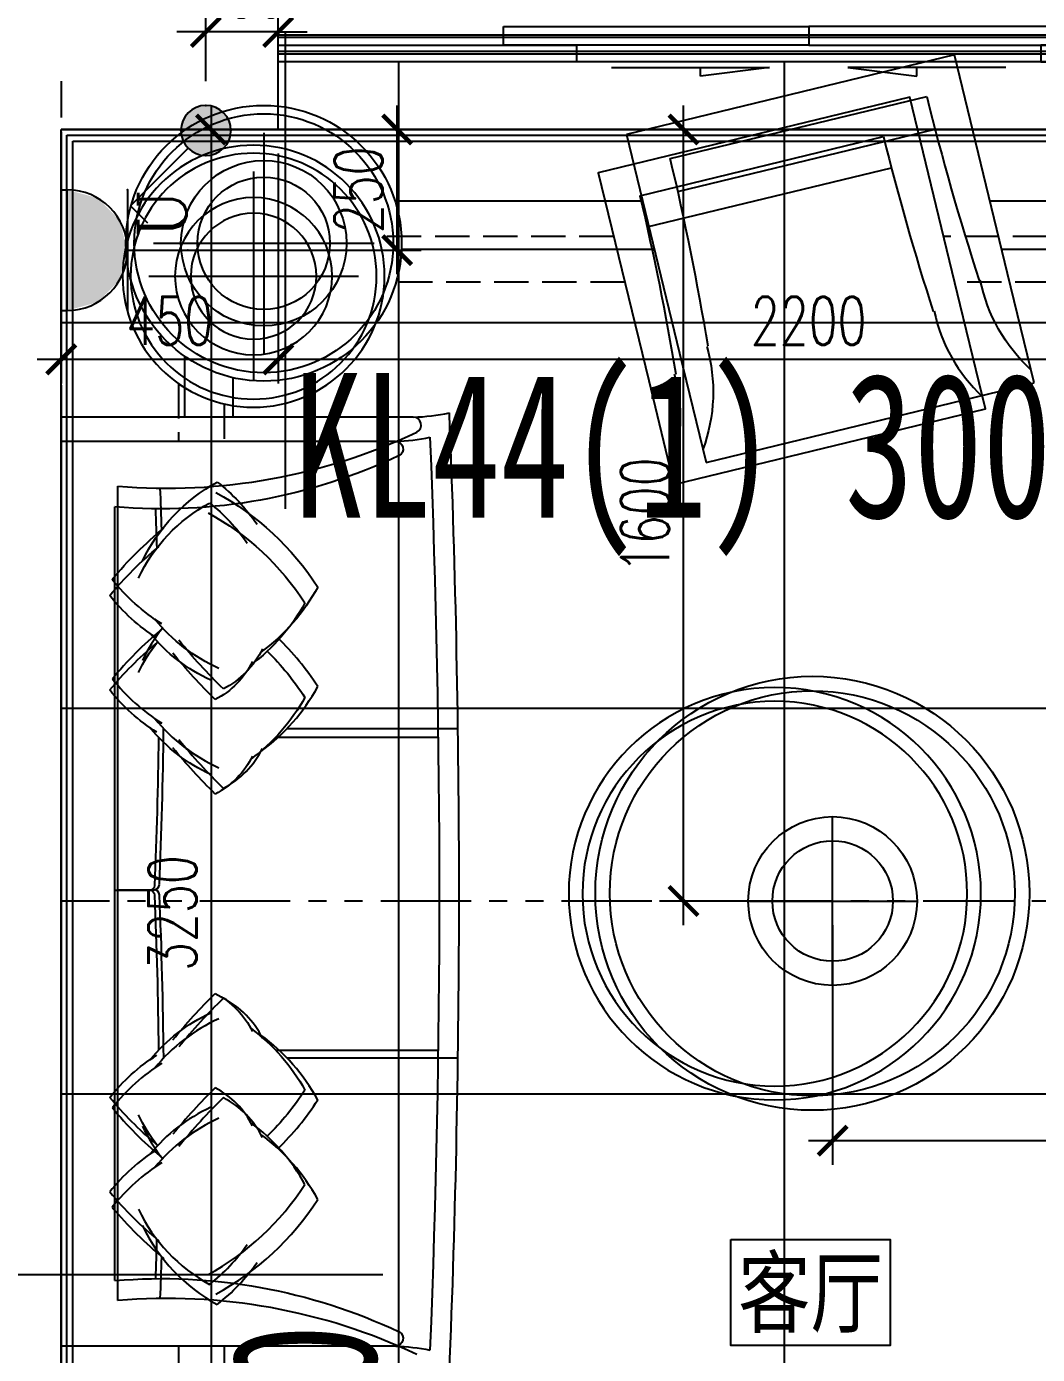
# Model space of a CAD drawing. Header units: millimetres. Extents: x 150839 to 219642, y 49429 to 88695.
# Drawn here: x 161410 to 163506, y 82855 to 85608 of the extents above; entities that cross this region are included whole.
import ezdxf
from ezdxf.enums import TextEntityAlignment as Align
from ezdxf.lldxf.tags import DXFTag

# ---------------------------------------------------------------- set-up
doc = ezdxf.new("R2010")
doc.units = ezdxf.units.MM
doc.header["$LTSCALE"] = 300
for name, pattern in [('DASH', [0.35, 0.25, -0.1]), ('HIDDEN2', [0.1875, 0.125, -0.0625]), ('PHANTOM2', [1.25, 0.625, -0.125, 0.125, -0.125, 0.125, -0.125])]:
    doc.linetypes.add(name, pattern=pattern)
doc.layers.get('0').update_dxf_attribs({"color": 97})
doc.layers.get('DEFPOINTS').update_dxf_attribs({"color": 217, "linetype": 'HIDDEN2'})
for name, color, linetype in [('00-梁编号', 2, 'Continuous'), ('00-梁虚线', 4, 'DASH'), ('C天-CEIL', 1, 'Continuous'), ('C天-CEILITE', 160, 'Continuous'), ('C天-LITEDIM', 3, 'Continuous'), ('E_detail', 125, 'Continuous'), ('EQUIP-动力', 1, 'Continuous'), ('EQUIP-照明', 3, 'Continuous'), ('F平-FLOOR1', 1, 'Continuous'), ('P平-DOOR', 1, 'Continuous'), ('P平-FURN1', 1, 'Continuous'), ('P平-PUBTEXT', 5, 'Continuous'), ('P平-WALLDIM', 3, 'Continuous'), ('TEL_TEXT', 1, 'Continuous'), ('WALL', 4, 'Continuous'), ('家具', 8, 'Continuous')]:
    doc.layers.add(name, color=color, linetype=linetype)
doc.styles.add('_TEL_DIM', font='COMPLEX.shx')
doc.styles.add('A10-2栋平面_SEN20RSI$0$DIM_FONT', font='SIMPLEX.shx', dxfattribs={"width": 0.7, "bigfont": 'hztxt.shx'})
doc.styles.add('A10-2栋平面_SEN20RSI$0$STANDARD', font='txt4.shx', dxfattribs={"bigfont": 'fstxt.shx'})
doc.styles.add('TXT', font='txt.shx', dxfattribs={"width": 0.7, "bigfont": '1.shx'})
doc.styles.add('繁黑体', font='')
doc.styles.add('黑体', font='simhei.ttf', dxfattribs={"width": 0.7})
doc.styles.get('繁黑体').set_extended_font_data('SimSun')
tags = doc.linetypes.add('DASHED2', pattern=[0.375, 0.25, -0.125]).pattern_tags.tags
tags[6:7] = [DXFTag(74, 4), DXFTag(75, 0), DXFTag(340, '0'), DXFTag(46, 1.0), DXFTag(50, 0.0), DXFTag(44, 0.0), DXFTag(45, 0.0)]
tags[4:5] = [DXFTag(74, 4), DXFTag(75, 0), DXFTag(340, '0'), DXFTag(46, 1.0), DXFTag(50, 0.0), DXFTag(44, 0.0), DXFTag(45, 0.0)]
doc.dimstyles.new('大样50', dxfattribs={"dimscale": 0.5, "dimtxt": 200, "dimasz": 120, "dimexe": 100, "dimexo": 100, "dimgap": 60, "dimtad": 1, "dimdec": 0, "dimzin": 0, "dimdsep": 46, "dimtxsty": 'TXT', "dimblk": 'ARCHTICK', "dimcen": 0.09, "dimdle": 100, "dimclrd": 4, "dimclre": 3, "dimclrt": 65, "dimadec": 0, "dimazin": 0, "dimtfac": 1, "dimtdec": 0, "dimtix": 1, "dimtmove": 2, "dimatfit": 3, "dimldrblk": 'ARCHTICK', "dimfxl": 1, "dimtolj": 1, "dimtzin": 0, "dimarcsym": 0})

# ---------------------------------------------------------------- blocks, each defined once
blk = doc.blocks.new('$DorLib2D$00000138')
at = {"color": 0, "linetype": 'Continuous'}
for p, q in [((-0.2875, 0), (-0.2875, 0.1538)), ((-0.2875, 0.1538), (0, 0.1538)), ((0, 0.1538), (0, 0)), ((0.2875, 0.1538), (0, 0.1538)), ((0.2875, 0), (0.2875, 0.1538)), ((-0.5, -0.1399), (-0.5, 0)), ((-0.5, 0), (-0.2188, 0)), ((0, 0), (-0.2875, 0)), ((-0.2188, 0), (-0.2188, -0.1399)), ((0, 0), (0.2875, 0)), ((0.2188, 0), (0.2188, -0.1399)), ((0.5, 0), (0.2188, 0)), ((0.5, 0), (0.5, -0.1946)), ((0.5, -0.1399), (0.5, 0)), ((-0.2188, -0.1399), (-0.5, -0.1399)), ((0.2188, -0.1399), (0.5, -0.1399)), ((-0.1857, -0.186), (-0.037, -0.186)), ((-0.037, -0.186), (-0.1019, -0.2583)), ((-0.1019, -0.2583), (-0.1019, -0.186)), ((0.1857, -0.186), (0.037, -0.186)), ((0.037, -0.186), (0.1019, -0.2583)), ((0.1019, -0.2583), (0.1019, -0.186))]:
    blk.add_line(p, q, dxfattribs=at)
blk = doc.blocks.new('df')
at = {"layer": '00-梁编号', "color": 8}
for p, q in [((922954.2, 65929.7), (922954.2, 64943.1)), ((922390.1, 63355.3), (923156.7, 63355.3))]:
    blk.add_line(p, q, dxfattribs=at)
at = {"layer": '00-梁虚线', "color": 8}
for p, q in [((922489.9, 65829.7), (922489.9, 61554.7)), ((925139.8, 65729.7), (922489.9, 65729.7))]:
    blk.add_line(p, q, dxfattribs=at)
at = {"layer": '00-梁编号', "color": 8, "ltscale": 3000, "style": '黑体', "width": 0.7}
blk.add_text('KL44(1) 300x600', height=300, dxfattribs=at).set_placement((922971.9, 64924.8))
blk.add_text('KL9(2A) 200x600', height=300, rotation=90, dxfattribs=at).set_placement((923142.5, 61109))
blk = doc.blocks.new('jtyejt54')
at = {"layer": '家具', "color": 1}
for p, q in [((164303.5, 85688), (163771.7, 85817)), ((164836.6, 85151.9), (165566.5, 85151.9)), ((165566.5, 85151.9), (165566.5, 83176.9)), ((165449.3, 83319.9), (165449.3, 85008.9)), ((164836.6, 83176.9), (165566.5, 83176.9))]:
    blk.add_line(p, q, dxfattribs=at)
at = {"layer": '家具', "color": 5}
for p, q in [((164287.7, 85619.8), (163754.5, 85749.2)), ((165146.6, 85741.2), (165146.6, 85283.6)), ((165375.4, 85512.4), (164917.8, 85512.4)), ((165098.2, 84505.9), (164743.8, 84505.9)), ((165449.3, 84171.9), (165373.8, 84171.9)), ((165449.3, 84171.9), (165373.8, 84171.9)), ((165098.3, 83822.9), (164743.8, 83822.9))]:
    blk.add_line(p, q, dxfattribs=at)
at = {"layer": '家具', "color": 1}
blk.add_lwpolyline([(163604, 85449.6), (163714, 85903.1), (164394.3, 85738), (164284.2, 85284.5)], dxfattribs=at)
for points in [[(163771.7, 85817, -0.017765), (163663, 85435.2)], [(164303.5, 85688, 0.017765), (164225.2, 85298.8)], [(164836.4, 85151.9, -0.044762), (164761.6, 85160.7, 1.345179)], [(164836.4, 83176.9, 0.044762), (164761.6, 83168, -1.345179)]]:
    blk.add_lwpolyline(points, format="xyb", dxfattribs=at)
at = {"layer": '家具', "linetype": 'DASH'}
for points in [[(164263.9, 82850.2), (162994.3, 82850.2), (162994.3, 85599.4), (163640.3, 85599.4)], [(164360.6, 85599.4), (164874.4, 85599.4)], [(164263.9, 82950.2), (163094.3, 82950.2), (163094.3, 85499.4), (163616.1, 85499.4)], [(164336.4, 85499.4), (164860.8, 85499.4)], [(165310.5, 85277.1), (165310.5, 85151.9)], [(165210.5, 85232.6), (165210.5, 85151.9)], [(165210.5, 83176.9), (165210.5, 83095.1)], [(165310.5, 83176.9), (165310.5, 83050.7)]]:
    blk.add_lwpolyline(points, dxfattribs=at)
at = {"layer": '家具', "color": 1, "extrusion": (0, 0, -1)}
blk.add_lwpolyline([(-164284.2, 85284.5), (-164229.2, 85057.8), (-163549, 85222.8), (-163604, 85449.6)], dxfattribs=at)
at = {"layer": '家具', "color": 5}
for centre, radius in [((165146.6, 85512.4), 286), ((165146.6, 85512.4), 171.6), ((164008.8, 84164.4), 450)]:
    blk.add_circle(centre, radius, dxfattribs=at)
at = {"layer": '家具', "color": 8}
for centre, radius in [((165146.6, 85512.4), 268.4), ((165146.6, 85512.4), 137.3), ((164008.8, 84164.4), 420)]:
    blk.add_circle(centre, radius, dxfattribs=at)
at = {"layer": '家具', "color": 1, "extrusion": (0, 0, -1)}
for centre, start, end in [((-163321.2, 85505.2), 191.5478, 227.4286), ((-164561.1, 85204.4), 339.8431, 15.7239)]:
    blk.add_arc(centre, 346.5, start, end, dxfattribs=at)
at = {"layer": '家具', "color": 1}
for centre, radius, start, end in [((189356.7, 84164.4), 24615.2, 177.68015, 182.31985), ((164836.6, 85135.4), 16.5, 90, 243.2571), ((165346.1, 86212.6), 1208.1, 244.6669, 274.8996), ((165346.1, 82116.1), 1208.1, 85.1004, 115.3331), ((164836.6, 83193.4), 16.5, 116.7429, 270)]:
    blk.add_arc(centre, radius, start, end, dxfattribs=at)
at = {"layer": '家具', "color": 5}
for centre, radius, start, end in [((175503.9, 84615.7), 10150.3, 177.80418, 178.29023), ((175503.9, 84615.7), 10150.3, 180.61989, 182.4474), ((165373.8, 84182.9), 11, 183.0156, 270), ((175877.4, 83720.1), 10523.8, 177.59643, 179.44021), ((165373.8, 84160.9), 11, 90, 176.9844), ((175877.4, 83720.1), 10523.8, 181.68738, 182.15649)]:
    blk.add_arc(centre, radius, start, end, dxfattribs=at)
at = {"layer": '家具', "color": 8}
for centre, radius, start, end in [((165068.2, 84490.5), 365, 25.4078, 37.8474), ((164871.9, 84123.4), 763.2, 39.5298, 50.2796), ((165525.6, 84276.9), 583.9, 134.4405, 147.2264), ((165393.5, 84788.2), 408.5, 208.5356, 233.8686), ((165143, 84859.7), 404.5, 302.0488, 321.7265), ((165080.9, 84768.1), 378.7, 294.8445, 320.3975), ((164360.4, 85270), 1243.1, 314.4072, 320.7213), ((165314.8, 84545.6), 184.1, 205.9787, 242.688), ((165314.8, 83783.1), 184.1, 117.312, 154.0213), ((164360.4, 83058.7), 1243.1, 39.2787, 45.5928), ((165080.9, 83560.6), 378.7, 39.6025, 65.1555), ((165393.5, 83540.6), 408.5, 126.1314, 151.4644), ((165143, 83469), 404.5, 38.2735, 57.9512), ((165525.6, 84051.8), 583.9, 212.7736, 225.5595), ((164871.9, 84205.4), 763.2, 309.7204, 320.4702), ((165068.2, 83838.2), 365, 322.1526, 334.5922)]:
    blk.add_arc(centre, radius, start, end, dxfattribs=at)
for centre, major_axis, start_param, end_param in [((165525.6, 84483.1), (-412.1, 413.6), -0.284196, 0.21522), ((165492.5, 84698.8), (-286.1, 286.1), -0.120484, 0.177289), ((165068.2, 84696.7), (-257.7, 258.5), 4.371947, 5.000346), ((164871.9, 84329.5), (-539.7, 539.7), 4.616916, 4.81518), ((165143, 85065.8), (-285, 287.1), 2.9193, 3.262741), ((165393.5, 84994.3), (-288.9, 288.9), 1.283439, 1.725582), ((165080.9, 84974.3), (-269, 266.6), 2.785427, 3.23141), ((165314.8, 84751.8), (-131, 129.4), 1.232698, 1.873397), ((164360.4, 85476.2), (-885, 872.9), 3.124314, 3.234517)]:
    blk.add_ellipse(centre, major_axis=major_axis, ratio=1, start_param=start_param, end_param=end_param, dxfattribs=at)
at = {"layer": '家具', "color": 8, "extrusion": (0, 0, -1)}
for centre, major_axis, start_param, end_param in [((165314.8, 83577), (131, 129.4), 4.374293, 5.014992), ((164360.4, 82852.6), (885.1, 872.8), -0.017344, 0.092859), ((165080.9, 83354.5), (269, 266.6), -0.356164, 0.08982), ((165393.5, 83334.4), (288.9, 288.9), 4.425031, 4.867175), ((165143, 83262.9), (285, 287.1), -0.222328, 0.121114), ((165525.6, 83845.6), (412.1, 413.6), 2.857406, 3.356821), ((164871.9, 83999.2), (539.7, 539.7), 1.475323, 1.673588), ((165068.2, 83632.1), (257.7, 258.5), 1.230359, 1.858758), ((165492.5, 83629.9), (286.1, 286.1), 3.021109, 3.318882)]:
    blk.add_ellipse(centre, major_axis=major_axis, ratio=1, start_param=start_param, end_param=end_param, dxfattribs=at)
blk = doc.blocks.new('_ArchTick')
at = {"color": 0, "linetype": 'ByBlock', "const_width": 0.15}
blk.add_lwpolyline([(-0.5, -0.5), (0.5, 0.5)], dxfattribs=at)
blk = doc.blocks.new('*D151')
at = {"layer": 'DEFPOINTS', "color": 0, "transparency": 16777216}
for p in [(161931.7, 85394.9), (164131.7, 85394.9), (161931.7, 84918.1)]:
    blk.add_point(p, dxfattribs=at)
at = {"layer": 'P平-WALLDIM', "color": 3, "lineweight": -2, "transparency": 16777216}
for p, q in [((161931.7, 85344.9), (161931.7, 84868.1)), ((164131.7, 85344.9), (164131.7, 84868.1))]:
    blk.add_line(p, q, dxfattribs=at)
at = {"layer": 'P平-WALLDIM', "color": 4, "lineweight": -2, "transparency": 16777216}
blk.add_line((164181.7, 84918.1), (161881.7, 84918.1), dxfattribs=at)
at = {"layer": 'P平-WALLDIM', "color": 4, "lineweight": -2, "transparency": 16777216, "xscale": 60, "yscale": 60, "zscale": 60, "rotation": 180}
blk.add_blockref('_ArchTick', (161931.7, 84918.1), dxfattribs=at)
at = {"layer": 'P平-WALLDIM', "color": 4, "lineweight": -2, "transparency": 16777216, "xscale": 60, "yscale": 60, "zscale": 60}
blk.add_blockref('_ArchTick', (164131.7, 84918.1), dxfattribs=at)
at = {"layer": 'P平-WALLDIM', "color": 65, "transparency": 16777216, "insert": (163031.7, 84998.1), "char_height": 100, "attachment_point": 5, "style": 'TXT'}
blk.add_mtext('\\A1;2200', dxfattribs=at)
blk = doc.blocks.new('*D152')
at = {"layer": 'DEFPOINTS', "color": 0, "transparency": 16777216}
for p in [(161481.7, 85394.9), (161931.7, 85394.9), (161481.7, 84918.1)]:
    blk.add_point(p, dxfattribs=at)
at = {"layer": 'P平-WALLDIM', "color": 3, "lineweight": -2, "transparency": 16777216}
for p, q in [((161481.7, 85344.9), (161481.7, 84868.1)), ((161931.7, 85344.9), (161931.7, 84868.1))]:
    blk.add_line(p, q, dxfattribs=at)
at = {"layer": 'P平-WALLDIM', "color": 4, "lineweight": -2, "transparency": 16777216}
blk.add_line((161981.7, 84918.1), (161431.7, 84918.1), dxfattribs=at)
at = {"layer": 'P平-WALLDIM', "color": 4, "lineweight": -2, "transparency": 16777216, "xscale": 60, "yscale": 60, "zscale": 60, "rotation": 180}
blk.add_blockref('_ArchTick', (161481.7, 84918.1), dxfattribs=at)
at = {"layer": 'P平-WALLDIM', "color": 4, "lineweight": -2, "transparency": 16777216, "xscale": 60, "yscale": 60, "zscale": 60}
blk.add_blockref('_ArchTick', (161931.7, 84918.1), dxfattribs=at)
at = {"layer": 'P平-WALLDIM', "color": 65, "transparency": 16777216, "insert": (161706.7, 84998.1), "char_height": 100, "attachment_point": 5, "style": 'TXT'}
blk.add_mtext('\\A1;450', dxfattribs=at)
blk = doc.blocks.new('*D153')
at = {"layer": 'DEFPOINTS', "color": 0, "transparency": 16777216}
for p in [(161481.7, 85394.9), (161481.7, 82144.9), (161792.5, 82144.9)]:
    blk.add_point(p, dxfattribs=at)
at = {"layer": 'P平-WALLDIM', "color": 4, "lineweight": -2, "transparency": 16777216}
blk.add_line((161792.5, 85444.9), (161792.5, 82094.9), dxfattribs=at)
at = {"layer": 'P平-WALLDIM', "color": 3, "lineweight": -2, "transparency": 16777216}
for p, q in [((161531.7, 85394.9), (161842.5, 85394.9)), ((161531.7, 82144.9), (161842.5, 82144.9))]:
    blk.add_line(p, q, dxfattribs=at)
at = {"layer": 'P平-WALLDIM', "color": 4, "lineweight": -2, "transparency": 16777216, "xscale": 60, "yscale": 60, "zscale": 60}
for p, rotation in [((161792.5, 85394.9), 90), ((161792.5, 82144.9), 270)]:
    blk.add_blockref('_ArchTick', p, dxfattribs=dict(at, rotation=rotation))
at = {"layer": 'P平-WALLDIM', "color": 65, "transparency": 16777216, "insert": (161712.5, 83769.9), "char_height": 100, "attachment_point": 5, "rotation": 90, "style": 'TXT'}
blk.add_mtext('\\A1;3250', dxfattribs=at)
blk = doc.blocks.new('消毒柜')
at = {"layer": 'EQUIP-动力'}
for p, q in [((-525, 250), (-500, 250)), ((-500, -250), (-500, 250)), ((-250, 250), (-250, -250)), ((-250, 0), (0, 0)), ((-525, -250), (-500, -250))]:
    blk.add_line(p, q, dxfattribs=at)
blk.add_arc((-500, 0), 250, 270, 90, dxfattribs=at)
for p in [(-250, 250), (0, 0), (-250, -250)]:
    blk.add_point(p, dxfattribs=at)
for points in [[(-375, 216.5), (-375, -216.5), (-500, 250), (-500, -250)], [(-283.5, 125), (-283.5, -125), (-375, 216.5), (-375, -216.5)], [(-250, 0), (-250, 0), (-283.5, 125), (-283.5, -125)]]:
    blk.add_solid(points, dxfattribs=at)
at = {"layer": 'EQUIP-动力', "style": '_TEL_DIM'}
blk.add_attdef('X', text='', height=200, rotation=90, dxfattribs=at).set_placement((-105.5, 151.5), align=Align.MIDDLE_CENTER)
at = {"layer": 'EQUIP-动力', "color": 7, "style": '_TEL_DIM', "flags": 1}
blk.add_attdef('A', text='', height=0.01, rotation=90, dxfattribs=at).set_placement((0, 0), align=Align.MIDDLE_CENTER)
blk = doc.blocks.new('*D197')
at = {"layer": 'DEFPOINTS', "color": 0, "transparency": 16777216}
for p in [(161681.7, 85394.9), (162178.3, 85394.9), (161681.7, 85144.7)]:
    blk.add_point(p, dxfattribs=at)
at = {"layer": 'EQUIP-动力', "color": 4, "lineweight": -2, "transparency": 16777216}
blk.add_line((162178.3, 85094.7), (162178.3, 85444.9), dxfattribs=at)
at = {"layer": 'EQUIP-动力', "color": 3, "lineweight": -2, "transparency": 16777216}
for p, q in [((161731.7, 85394.9), (162228.3, 85394.9)), ((161731.7, 85144.7), (162228.3, 85144.7))]:
    blk.add_line(p, q, dxfattribs=at)
at = {"layer": 'EQUIP-动力', "color": 4, "lineweight": -2, "transparency": 16777216, "xscale": 60, "yscale": 60, "zscale": 60}
for p, rotation in [((162178.3, 85394.9), 90), ((162178.3, 85144.7), 270)]:
    blk.add_blockref('_ArchTick', p, dxfattribs=dict(at, rotation=rotation))
at = {"layer": 'EQUIP-动力', "color": 65, "transparency": 16777216, "insert": (162098.3, 85269.8), "char_height": 100, "attachment_point": 5, "rotation": 90, "style": 'TXT'}
blk.add_mtext('\\A1;250', dxfattribs=at)
blk = doc.blocks.new('htrwhth4w')
at = {"layer": 'EQUIP-动力', "color": 250, "linetype": 'DASHED2'}
for p, q in [((204530.4, 85569.7), (204530.4, 85608.1)), ((204530.4, 85608.1), (205162.9, 85608.1)), ((205162.9, 85608.1), (205162.9, 85569.7)), ((205795.4, 85608.1), (205162.9, 85608.1)), ((204062.9, 85534.7), (204062.9, 85569.7)), ((204062.9, 85569.7), (204681.6, 85569.7)), ((205162.9, 85569.7), (204530.4, 85569.7)), ((204681.6, 85569.7), (204681.6, 85534.7)), ((205162.9, 85569.7), (205795.4, 85569.7)), ((204681.6, 85534.7), (204062.9, 85534.7)), ((205465.4, 85549.3), (204785.2, 85384.3)), ((205575.5, 85095.8), (205465.4, 85549.3)), ((204754.4, 85523.2), (205081.4, 85523.2)), ((205081.4, 85523.2), (204938.8, 85505.1)), ((204938.8, 85505.1), (204938.8, 85523.2)), ((205571.3, 85523.2), (205244.3, 85523.2)), ((205244.3, 85523.2), (205387, 85505.1)), ((205387, 85505.1), (205387, 85523.2)), ((204875.9, 85334.3), (205407.7, 85463.3)), ((204891.7, 85266.1), (205424.9, 85395.4)), ((204032.9, 85387.5), (204032.9, 84929.9)), ((204785.2, 85384.3), (204895.2, 84930.8)), ((204818.8, 85245.7), (204305, 85245.7)), ((206185.1, 85245.7), (205539.1, 85245.7)), ((203804.1, 85158.7), (204261.7, 85158.7)), ((204843.1, 85145.7), (204318.6, 85145.7)), ((206085.1, 85145.7), (205563.4, 85145.7)), ((203868.9, 84923.3), (203868.9, 84798.1)), ((203968.9, 84878.9), (203968.9, 84798.1)), ((203612.9, 84798.1), (203612.9, 82823.1)), ((204342.8, 84798.1), (203612.9, 84798.1)), ((203730.1, 82966.1), (203730.1, 84655.1)), ((204081.2, 84152.2), (204435.6, 84152.2)), ((203730.1, 83818.1), (203805.6, 83818.1)), ((203730.1, 83818.1), (203805.6, 83818.1)), ((204081.1, 83469.2), (204435.6, 83469.2))]:
    blk.add_line(p, q, dxfattribs=at)
at = {"layer": 'EQUIP-动力', "color": 250, "linetype": 'DASHED2', "extrusion": (0, 0, -1)}
for p, q in [((205630.5, 84869.1), (205575.5, 85095.8)), ((204895.2, 84930.8), (204950.2, 84704)), ((204950.2, 84704), (205630.5, 84869.1))]:
    blk.add_line(p, q, dxfattribs=at)
at = {"layer": 'EQUIP-动力', "color": 250, "linetype": 'DASHED2'}
for centre, radius in [((204032.9, 85158.7), 286), ((204032.9, 85158.7), 268.4), ((204032.9, 85158.7), 171.6), ((204032.9, 85158.7), 137.3), ((205170.6, 83810.6), 450), ((205170.6, 83810.6), 420)]:
    blk.add_circle(centre, radius, dxfattribs=at)
for centre, radius, start, end in [((210833.2, 86801.7), 5588.1, 193.8575, 197.9286), ((199440.2, 84037.9), 5588.1, 9.3432, 13.4142), ((204342.8, 84781.6), 16.5, 296.7429, 90), ((204330.9, 85219.5), 421.6, 271.6423, 281.8942), ((179822.8, 83810.6), 24615.2, 357.68015, 2.31985), ((203833.3, 85858.9), 1208.1, 265.1004, 295.3331), ((193675.6, 84262), 10150.3, 1.70977, 2.19582), ((204307.5, 83769.6), 763.2, 129.7204, 140.4702), ((204111.2, 84136.8), 365, 142.1526, 154.5922), ((203653.8, 83923.2), 583.9, 32.7736, 45.5595), ((204036.5, 84506), 404.5, 218.2735, 237.9512), ((203785.9, 84434.4), 408.5, 306.1314, 331.4644), ((204098.6, 84414.4), 378.7, 219.6025, 245.1555), ((193675.6, 84262), 10150.3, 357.5526, 359.38011), ((204819, 84916.3), 1243.1, 219.2787, 225.5928), ((203864.7, 84191.9), 184.1, 297.312, 334.0213), ((203805.6, 83829.1), 11, 270, 356.9844), ((203805.6, 83807.1), 11, 3.0156, 90), ((193302.1, 83366.4), 10523.8, 0.55979, 2.40357), ((204819, 82705), 1243.1, 134.4072, 140.7213), ((203864.7, 83429.4), 184.1, 25.9787, 62.688), ((204098.6, 83206.9), 378.7, 114.8445, 140.3975), ((203785.9, 83186.8), 408.5, 28.5356, 53.8686), ((204036.5, 83115.3), 404.5, 122.0488, 141.7265), ((204307.5, 83851.6), 763.2, 219.5298, 230.2796), ((203653.8, 83698.1), 583.9, 314.4405, 327.2264), ((204111.2, 83484.5), 365, 205.4078, 217.8474), ((193302.1, 83366.4), 10523.8, 357.84351, 358.31262), ((203833.3, 81762.4), 1208.1, 64.6669, 94.8996)]:
    blk.add_arc(centre, radius, start, end, dxfattribs=at)
at = {"layer": 'EQUIP-动力', "color": 250, "linetype": 'DASHED2', "extrusion": (0, 0, -1)}
for centre, start, end in [((-205858.3, 85151.4), 312.5714, 348.4522), ((-204618.3, 84850.6), 164.2761, 200.1569)]:
    blk.add_arc(centre, 346.5, start, end, dxfattribs=at)
for centre, major_axis, start_param, end_param in [((204111.2, 84342.9), (258.1, 258.1), 4.370441, 4.998839), ((203686.9, 84345.1), (286.1, 286.1), -0.120484, 0.177289), ((203653.8, 84129.4), (412.9, 412.9), -0.286024, 0.213392), ((204307.5, 83975.8), (539.7, 539.7), 4.616916, 4.81518), ((204036.5, 84712.1), (286.1, 286.1), 2.915551, 3.258993), ((203785.9, 84640.6), (288.9, 288.9), 1.283439, 1.725582), ((204098.6, 84620.5), (267.8, 267.8), 2.789813, 3.235797), ((204819, 85122.4), (879, 879), 3.131246, 3.241449), ((203864.7, 84398), (130.2, 130.2), 1.238811, 1.87951)]:
    blk.add_ellipse(centre, major_axis=major_axis, ratio=1, start_param=start_param, end_param=end_param, dxfattribs=at)
at = {"layer": 'EQUIP-动力', "color": 250, "linetype": 'DASHED2'}
for centre, major_axis, start_param, end_param in [((204819, 82498.9), (-879, 879), -0.010347, 0.099856), ((203864.7, 83223.3), (-130.2, 130.2), 4.380404, 5.021103), ((204098.6, 83000.7), (-267.8, 267.8), -0.35178, 0.094204), ((203785.9, 82980.7), (-288.9, 288.9), 4.425031, 4.867175), ((204036.5, 82909.2), (-286.1, 286.1), -0.226042, 0.1174), ((203653.8, 83491.9), (-412.9, 412.9), 2.855569, 3.354984), ((204307.5, 83645.5), (-539.7, 539.7), 1.475323, 1.673588), ((204111.2, 83278.3), (-258.1, 258.1), 1.228848, 1.857247), ((203686.9, 83276.2), (-286.1, 286.1), 3.021109, 3.318882)]:
    blk.add_ellipse(centre, major_axis=major_axis, ratio=1, start_param=start_param, end_param=end_param, dxfattribs=at)
at = {"layer": 'EQUIP-动力', "color": 250, "linetype": 'DASHED2', "flags": 9}
for tag, style, width in [('XSIZE', 'A10-2栋平面_SEN20RSI$0$STANDARD', 0.8), ('YSIZE', 'A10-2栋平面_SEN20RSI$0$STANDARD', 0.8), ('XSIZE', 'A10-2栋平面_SEN20RSI$0$DIM_FONT', 0.7), ('YSIZE', 'A10-2栋平面_SEN20RSI$0$DIM_FONT', 0.7)]:
    blk.add_attdef(tag, (209413, 80718.7), '', height=0.5, rotation=0.0069, dxfattribs=dict(at, style=style, width=width))
blk = doc.blocks.new('*D215')
at = {"layer": 'C天-LITEDIM', "color": 3, "lineweight": -2, "transparency": 16777216}
for p, q in [((161781.7, 85494.9), (161781.7, 85647.1)), ((161931.7, 85494.9), (161931.7, 85647.1))]:
    blk.add_line(p, q, dxfattribs=at)
at = {"layer": 'C天-LITEDIM', "color": 4, "lineweight": -2, "transparency": 16777216}
for p, q in [((161781.7, 85597.1), (161721.7, 85597.1)), ((161931.7, 85597.1), (161781.7, 85597.1)), ((161931.7, 85597.1), (161991.7, 85597.1))]:
    blk.add_line(p, q, dxfattribs=at)
at = {"layer": 'DEFPOINTS', "color": 0, "transparency": 16777216}
for p in [(161781.7, 85597.1), (161781.7, 85444.9), (161931.7, 85444.9)]:
    blk.add_point(p, dxfattribs=at)
at = {"layer": 'C天-LITEDIM', "color": 4, "lineweight": -2, "transparency": 16777216, "xscale": 60, "yscale": 60, "zscale": 60}
blk.add_blockref('_ArchTick', (161781.7, 85597.1), dxfattribs=at)
at = {"layer": 'C天-LITEDIM', "color": 4, "lineweight": -2, "transparency": 16777216, "xscale": 60, "yscale": 60, "zscale": 60, "rotation": 180}
blk.add_blockref('_ArchTick', (161931.7, 85597.1), dxfattribs=at)
at = {"layer": 'C天-LITEDIM', "color": 65, "transparency": 16777216, "insert": (161856.7, 85677.1), "char_height": 100, "attachment_point": 5, "style": 'TXT'}
blk.add_mtext('\\A1;150', dxfattribs=at)
blk = doc.blocks.new('$equip$00001962')
for p, q in [((0.147, 0.356), (0.625, 0.833)), ((0.625, 0.833), (0.766, 0.692))]:
    blk.add_line(p, q)
blk.add_circle((0, 0.208), 0.208)
for p in [(0, 0.417), (-0.208, 0.208), (0.208, 0.208), (0, 0)]:
    blk.add_point(p)
for points in [[(-0.104, 0.389), (0.104, 0.389), (-0.18, 0.313), (0.18, 0.313)], [(0, 0.417), (0, 0.417), (-0.104, 0.389), (0.104, 0.389)], [(-0.18, 0.313), (0.18, 0.313), (-0.208, 0.208), (0.208, 0.208)], [(-0.18, 0.104), (0.18, 0.104), (-0.208, 0.208), (0.208, 0.208)], [(-0.104, 0.028), (0.104, 0.028), (-0.18, 0.104), (0.18, 0.104)], [(0, 0), (0, 0), (-0.104, 0.028), (0.104, 0.028)]]:
    blk.add_solid(points)
at = {"layer": 'TEL_TEXT', "style": '_TEL_DIM', "flags": 1}
blk.add_attdef('A', text='', height=0.00002, dxfattribs=at).set_placement((0, 0), align=Align.MIDDLE_CENTER)
blk = doc.blocks.new('rtwhrwg')
at = {"layer": 'WALL', "linetype": 'ByBlock'}
for p, q in [((145476.5, 85394.9), (145476.5, 85694.9)), ((145026.6, 85394.9), (145476.5, 85394.9)), ((145026.6, 82194.9), (145026.6, 85394.9))]:
    blk.add_line(p, q, dxfattribs=at)
blk = doc.blocks.new('rewghr3e')
at = {"layer": 'C天-CEILITE'}
for p, q in [((161016.5, 78820.7), (161016.5, 79170.7)), ((160841.5, 78995.7), (161191.5, 78995.7))]:
    blk.add_line(p, q, dxfattribs=at)
for radius in [175, 125]:
    blk.add_circle((161016.5, 78995.7), radius, dxfattribs=at)
blk = doc.blocks.new('*D284')
at = {"layer": 'C天-LITEDIM', "color": 4, "lineweight": -2, "transparency": 16777216}
blk.add_line((162772.2, 83744.9), (162772.2, 85444.9), dxfattribs=at)
at = {"layer": 'C天-LITEDIM', "color": 3, "lineweight": -2, "transparency": 16777216}
for p, q in [((163031.4, 85394.9), (162722.2, 85394.9)), ((163031.4, 83794.9), (162722.2, 83794.9))]:
    blk.add_line(p, q, dxfattribs=at)
at = {"layer": 'DEFPOINTS', "color": 0, "transparency": 16777216}
for p in [(162772.2, 85394.9), (163081.4, 85394.9), (163081.4, 83794.9)]:
    blk.add_point(p, dxfattribs=at)
at = {"layer": 'C天-LITEDIM', "color": 4, "lineweight": -2, "transparency": 16777216, "xscale": 60, "yscale": 60, "zscale": 60}
for p, rotation in [((162772.2, 85394.9), 90), ((162772.2, 83794.9), 270)]:
    blk.add_blockref('_ArchTick', p, dxfattribs=dict(at, rotation=rotation))
at = {"layer": 'C天-LITEDIM', "color": 65, "transparency": 16777216, "insert": (162692.2, 84594.9), "char_height": 100, "attachment_point": 5, "rotation": 90, "style": 'TXT'}
blk.add_mtext('\\A1;1600', dxfattribs=at)
blk = doc.blocks.new('*D285')
at = {"layer": 'C天-LITEDIM', "color": 3, "lineweight": -2, "transparency": 16777216}
for p, q in [((163081.4, 83744.9), (163081.4, 83248)), ((164561.7, 83744.9), (164561.7, 83248))]:
    blk.add_line(p, q, dxfattribs=at)
at = {"layer": 'C天-LITEDIM', "color": 4, "lineweight": -2, "transparency": 16777216}
blk.add_line((163031.4, 83298), (164611.7, 83298), dxfattribs=at)
at = {"layer": 'DEFPOINTS', "color": 0, "transparency": 16777216}
for p in [(163081.4, 83794.9), (164561.7, 83794.9), (164561.7, 83298)]:
    blk.add_point(p, dxfattribs=at)
at = {"layer": 'C天-LITEDIM', "color": 4, "lineweight": -2, "transparency": 16777216, "xscale": 60, "yscale": 60, "zscale": 60, "rotation": 180}
blk.add_blockref('_ArchTick', (163081.4, 83298), dxfattribs=at)
at = {"layer": 'C天-LITEDIM', "color": 4, "lineweight": -2, "transparency": 16777216, "xscale": 60, "yscale": 60, "zscale": 60}
blk.add_blockref('_ArchTick', (164561.7, 83298), dxfattribs=at)
at = {"layer": 'C天-LITEDIM', "color": 65, "transparency": 16777216, "insert": (163821.6, 83378), "char_height": 100, "attachment_point": 5, "style": 'TXT'}
blk.add_mtext('\\A1;1480', dxfattribs=at)

msp = doc.modelspace()

# ---------------------------------------------------------------- linework, layer by layer
at = {"layer": 'C天-CEIL'}
for p, q in [((164131.7, 85394.9), (161481.7, 85394.9)), ((161481.7, 85394.9), (164581.7, 85394.9))]:
    msp.add_line(p, q, dxfattribs=at)
at = {"layer": 'C天-CEIL', "color": 1}
for points in [[(161481.7, 85394.9), (164581.7, 85394.9), (164581.7, 79394.9), (161481.7, 79394.9)], [(161505.7, 85370.9), (164557.7, 85370.9), (164557.7, 79418.9), (161505.7, 79418.9)]]:
    msp.add_lwpolyline(points, close=True, dxfattribs=at)
at = {"layer": 'C天-CEIL', "color": 8}
msp.add_lwpolyline([(161493.7, 85382.9), (164569.7, 85382.9), (164569.7, 79406.9), (161493.7, 79406.9)], close=True, dxfattribs=at)
at = {"layer": 'C天-LITEDIM', "linetype": 'PHANTOM2'}
msp.add_line((164581.7, 83794.9), (161481.7, 83794.9), dxfattribs=at)
at = {"layer": 'F平-FLOOR1', "color": 8}
for p, q in [((161931.7, 85591.3), (164131.7, 85591.3)), ((161931.7, 85586.3), (164131.7, 85586.3)), ((161931.7, 85557), (164131.7, 85557)), ((161931.7, 85552), (164131.7, 85552)), ((162181.7, 79394.9), (162181.7, 85535)), ((162981.7, 79394.9), (162981.7, 85535)), ((161481.7, 84994.9), (164581.7, 84994.9)), ((161481.7, 84194.9), (164581.7, 84194.9)), ((161481.7, 83394.9), (164581.7, 83394.9))]:
    msp.add_line(p, q, dxfattribs=at)
at = {"layer": 'F平-FLOOR1'}
msp.add_line((164131.7, 85535), (161931.7, 85535), dxfattribs=at)
at = {"layer": 'P平-PUBTEXT', "color": 5}
msp.add_lwpolyline([(162870.4, 83093), (163200.4, 83093), (163200.4, 82873), (162870.4, 82873)], close=True, dxfattribs=at)

# ---------------------------------------------------------------- block references
at = {"layer": 'C天-CEILITE'}
msp.add_blockref('rewghr3e', (2064.9, 4799.2), dxfattribs=at)
at = {"layer": 'DEFPOINTS'}
msp.add_blockref('df', (-761008.1, 19665.2), dxfattribs=at)
at = {"layer": 'E_detail'}
msp.add_blockref('rtwhrwg', (16455.1, 0), dxfattribs=at)
at = {"layer": 'EQUIP-动力', "color": 1, "linetype": 'Continuous'}
msp.add_blockref('htrwhth4w', (-42131.2, 0.3), dxfattribs=at)
ref = msp.add_blockref('消毒柜', (161744.2, 85144.7), dxfattribs=dict(at, xscale=0.5000000000000001, yscale=0.5000000000000001, zscale=0.5000000000000001))
ref.add_attrib('X', 'U', dxfattribs={"color": 1, "height": 100, "rotation": 90, "style": '_TEL_DIM'}).set_placement((161691.5, 85220.4), align=Align.MIDDLE_CENTER)
at = {"layer": 'EQUIP-照明', "xscale": -250.0000000000001, "yscale": 250.0000000000001, "zscale": 250.0000000000001, "rotation": 90}
msp.add_blockref('$equip$00001962', (161833.8, 85392.8), dxfattribs=at)
at = {"layer": 'P平-DOOR', "xscale": 2200, "yscale": 250, "zscale": 2200}
msp.add_blockref('$DorLib2D$00000138', (163031.7, 85569.9), dxfattribs=at)
at = {"layer": 'P平-FURN1', "xscale": -0.95, "yscale": 0.95, "zscale": 0.95}
msp.add_blockref('jtyejt54', (318769.9, 3853.9), dxfattribs=at)

# ---------------------------------------------------------------- texts
at = {"layer": 'P平-PUBTEXT', "color": 5, "style": '繁黑体', "width": 0.8}
msp.add_text('客厅', height=137.5, dxfattribs=at).set_placement((163035.4, 82983), align=Align.MIDDLE_CENTER)

# ---------------------------------------------------------------- dimensions: what is measured, and where the dimension line sits
at = {"layer": 'C天-LITEDIM'}
for base, p1, p2, picture, middle in [((161781.7, 85597.1), (161931.7, 85444.9), (161781.7, 85444.9), '*D215', (161856.7, 85677.1)), ((164561.7, 83298), (163081.4, 83794.9), (164561.7, 83794.9), '*D285', (163821.6, 83378))]:
    dim = msp.add_linear_dim(base=base, p1=p1, p2=p2, dimstyle='大样50', dxfattribs=at)
    dim.commit()
    dim.dimension.update_dxf_attribs({"geometry": picture, "text_midpoint": middle})
dim = msp.add_linear_dim(base=(162772.2, 85394.9), p1=(163081.4, 83794.9), p2=(163081.4, 85394.9), angle=90, dimstyle='大样50', dxfattribs=at)
dim.commit()
dim.dimension.update_dxf_attribs({"geometry": '*D284', "text_midpoint": (162692.2, 84594.9)})
at = {"layer": 'EQUIP-动力'}
dim = msp.add_linear_dim(base=(162178.3, 85394.9), p1=(161681.7, 85144.7), p2=(161681.7, 85394.9), angle=90, dimstyle='大样50', dxfattribs=at)
dim.commit()
dim.dimension.update_dxf_attribs({"geometry": '*D197', "text_midpoint": (162098.3, 85269.8)})
at = {"layer": 'P平-WALLDIM'}
dim = msp.add_linear_dim(base=(161792.5, 82144.9), p1=(161481.7, 85394.9), p2=(161481.7, 82144.9), angle=90, dimstyle='大样50', dxfattribs=at)
dim.commit()
dim.dimension.update_dxf_attribs({"geometry": '*D153', "text_midpoint": (161712.5, 83769.9)})
for base, p1, p2, picture, middle in [((161481.7, 84918.1), (161931.7, 85394.9), (161481.7, 85394.9), '*D152', (161706.7, 84998.1)), ((161931.7, 84918.1), (164131.7, 85394.9), (161931.7, 85394.9), '*D151', (163031.7, 84998.1))]:
    dim = msp.add_linear_dim(base=base, p1=p1, p2=p2, dimstyle='大样50', dxfattribs=at)
    dim.commit()
    dim.dimension.update_dxf_attribs({"geometry": picture, "text_midpoint": middle})

doc.saveas('drawing.dxf')
